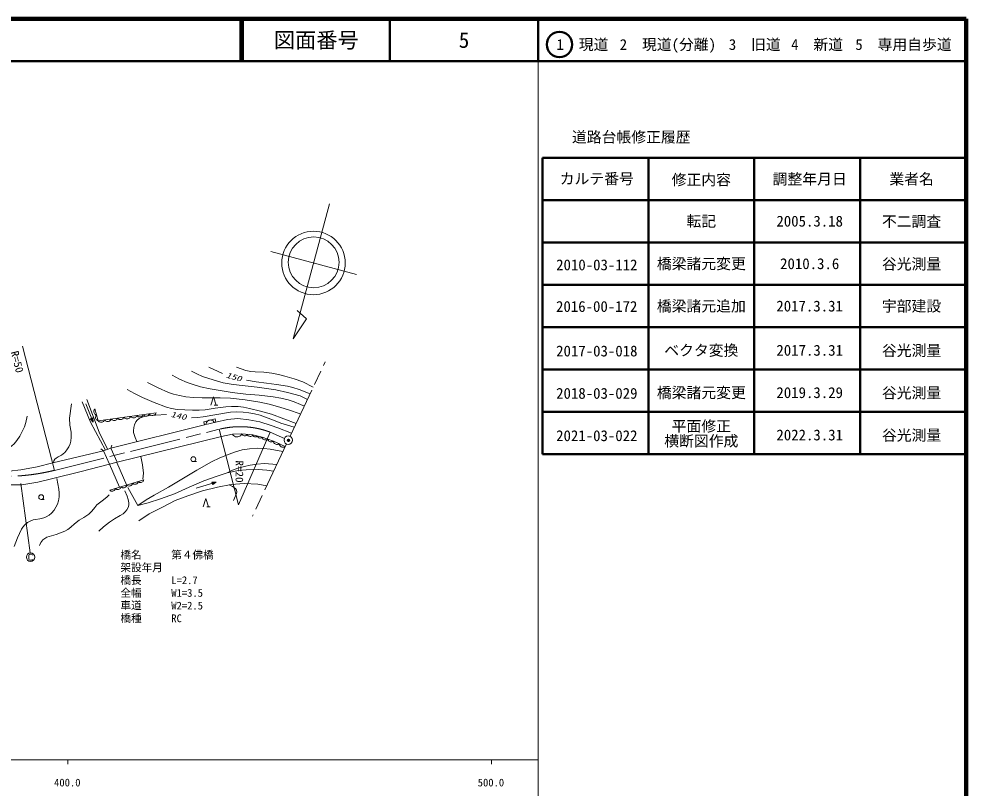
# Model space of a CAD drawing. Units: millimetres, scale not verified. Extents: x 40000 to 680000, y 20000 to 380000.
# Drawn here: x 456428 to 680000, y 198357 to 380000 of the extents above; entities that cross this region are included whole.
import ezdxf
from ezdxf.enums import TextEntityAlignment as Align

# ---------------------------------------------------------------- set-up
doc = ezdxf.new("R2010")
doc.units = ezdxf.units.MM
doc.header["$LTSCALE"] = 1000
doc.header["$PDMODE"] = 32
doc.header["$PDSIZE"] = 500
doc.linetypes.add('CHAIN', pattern=[18.5, 12, -1.5, 3.5, -1.5])
for name, color, linetype, lineweight in [('M-BGD', 7, 'Continuous', 13), ('M-BGD-EXST', 7, 'Continuous', 13), ('M-BMK', 2, 'CHAIN', 13), ('M-BMK-SRVR', 3, 'Continuous', 13), ('M-STR-HTXT', 7, 'Continuous', 13), ('M-STR-STR1', 1, 'Continuous', 13), ('M-TTL', 2, 'Continuous', 140), ('M-TTL-BAND', 7, 'Continuous', 13), ('M-TTL-FRAM', 2, 'Continuous', 50), ('M-TTL-LINE', 7, 'Continuous', 50)]:
    doc.layers.add(name, color=color, linetype=linetype, lineweight=lineweight)
doc.layers.add('M-OTRS', color=6, linetype='Continuous')
doc.layers.add('M-TTL-TXT', color=7, linetype='Continuous')
doc.styles.add('ＭＳ ゴシック', font='')
doc.styles.get('ＭＳ ゴシック').set_extended_font_data('MS Gothic')

msp = doc.modelspace()

# ---------------------------------------------------------------- linework, layer by layer
at = {"layer": 'M-BGD'}
for p, q in [((501246, 297744), (504443, 296252)), ((501747, 288776), (502347, 290776)), ((502347, 290776), (502947, 288776)), ((471360, 289579), (473281, 284801)), ((472191, 289122), (473934, 284763)), ((475350, 282436), (472493, 290121)), ((502547, 288776), (503347, 288776)), ((474128, 287526), (474090, 287329)), ((474090, 287329), (474110, 287147)), ((474110, 287147), (474159, 286974)), ((474183, 287666), (474128, 287526)), ((474159, 286974), (474236, 286809)), ((474245, 287777), (474183, 287666)), ((474236, 286809), (474372, 286660)), ((474365, 287904), (474245, 287777)), ((474365, 287904), (475153, 285096)), ((474372, 286660), (474491, 286569)), ((474491, 286569), (474602, 286506)), ((474600, 286238), (474550, 286107)), ((474658, 286342), (474600, 286238)), ((474602, 286506), (474770, 286460)), ((474770, 286460), (474658, 286342)), ((475153, 285096), (488799, 286968)), ((484122, 286085), (484199, 286186)), ((484199, 286186), (484268, 286347)), ((484268, 286347), (484377, 286210)), ((484377, 286210), (484479, 286134)), ((485335, 286069), (485502, 286183)), ((485502, 286183), (485608, 286288)), ((485608, 286288), (485685, 286390)), ((485685, 286390), (485754, 286551)), ((485754, 286551), (485863, 286414)), ((485863, 286414), (485965, 286337)), ((485965, 286337), (486096, 286265)), ((486096, 286265), (486287, 286200)), ((486287, 286200), (486469, 286195)), ((486469, 286195), (486647, 286219)), ((486647, 286219), (486822, 286273)), ((486822, 286273), (486988, 286387)), ((486988, 286387), (487094, 286492)), ((487094, 286492), (487171, 286594)), ((487171, 286594), (487240, 286755)), ((487240, 286755), (487357, 286609)), ((487357, 286609), (487465, 286527)), ((487465, 286527), (487605, 286449)), ((487605, 286449), (487808, 286380)), ((487808, 286380), (488003, 286375)), ((488003, 286375), (488193, 286401)), ((488193, 286401), (488379, 286459)), ((488379, 286459), (488556, 286580)), ((488556, 286580), (488670, 286692)), ((488670, 286692), (488752, 286800)), ((488752, 286800), (488825, 286972)), ((473860, 285810), (473266, 285573)), ((473266, 285573), (473934, 284763)), ((473281, 284801), (476830, 278177)), ((473819, 285751), (473336, 285558)), ((473336, 285558), (473890, 284874)), ((473778, 285691), (473407, 285543)), ((473407, 285543), (473845, 284986)), ((473737, 285632), (473477, 285528)), ((473477, 285528), (473801, 285097)), ((473697, 285573), (473548, 285513)), ((473548, 285513), (473756, 285209)), ((473656, 285513), (473619, 285498)), ((473619, 285498), (473697, 285357)), ((473697, 285357), (473656, 285513)), ((473756, 285209), (473697, 285573)), ((473801, 285097), (473737, 285632)), ((473845, 284986), (473778, 285691)), ((473890, 284874), (473819, 285751)), ((473934, 284763), (473860, 285810)), ((474550, 286107), (474514, 285923)), ((474514, 285923), (474533, 285754)), ((474533, 285754), (474578, 285592)), ((474578, 285592), (474650, 285438)), ((474650, 285438), (474777, 285299)), ((474777, 285299), (474888, 285214)), ((474888, 285214), (474991, 285155)), ((474991, 285155), (475149, 285112)), ((475153, 285096), (475263, 284960)), ((475263, 284960), (475364, 284883)), ((475364, 284883), (475495, 284810)), ((475495, 284810), (475686, 284746)), ((475686, 284746), (475868, 284740)), ((475868, 284740), (476047, 284765)), ((476047, 284765), (476221, 284819)), ((476221, 284819), (476387, 284933)), ((476387, 284933), (476494, 285038)), ((476494, 285038), (476571, 285139)), ((476571, 285139), (476639, 285300)), ((476639, 285300), (476756, 285155)), ((476756, 285155), (476864, 285073)), ((476864, 285073), (477004, 284995)), ((477004, 284995), (477207, 284926)), ((477207, 284926), (477402, 284920)), ((477402, 284920), (477592, 284947)), ((477592, 284947), (477778, 285004)), ((477778, 285004), (477955, 285126)), ((477955, 285126), (478069, 285238)), ((478069, 285238), (478151, 285346)), ((478085, 278643), (500253, 284111)), ((478151, 285346), (478224, 285518)), ((478224, 285518), (478334, 285381)), ((478334, 285381), (478435, 285304)), ((478435, 285304), (478567, 285232)), ((478567, 285232), (478757, 285167)), ((478757, 285167), (478939, 285162)), ((478939, 285162), (479118, 285186)), ((479118, 285186), (479292, 285240)), ((479292, 285240), (479458, 285354)), ((479458, 285354), (479565, 285459)), ((479565, 285459), (479642, 285561)), ((479642, 285561), (479711, 285722)), ((479711, 285722), (479820, 285585)), ((479820, 285585), (479921, 285508)), ((479921, 285508), (480053, 285435)), ((480053, 285435), (480243, 285371)), ((480243, 285371), (480426, 285366)), ((480426, 285366), (480604, 285390)), ((480604, 285390), (480778, 285444)), ((480778, 285444), (480944, 285558)), ((480944, 285558), (481051, 285663)), ((481051, 285663), (481128, 285765)), ((481128, 285765), (481197, 285925)), ((481197, 285925), (481313, 285780)), ((481313, 285780), (481422, 285698)), ((481422, 285698), (481561, 285620)), ((481561, 285620), (481765, 285551)), ((481765, 285551), (481959, 285546)), ((481959, 285546), (482150, 285572)), ((482150, 285572), (482335, 285630)), ((482335, 285630), (482513, 285751)), ((482513, 285751), (482626, 285863)), ((482626, 285863), (482708, 285971)), ((482708, 285971), (482782, 286143)), ((482782, 286143), (482891, 286007)), ((482891, 286007), (482993, 285930)), ((482993, 285930), (483124, 285857)), ((483124, 285857), (483314, 285792)), ((483314, 285792), (483497, 285787)), ((483497, 285787), (483675, 285811)), ((483675, 285811), (483849, 285865)), ((483849, 285865), (484015, 285979)), ((484015, 285979), (484122, 286085)), ((484479, 286134), (484610, 286061)), ((484610, 286061), (484800, 285996)), ((484800, 285996), (484983, 285991)), ((484983, 285991), (485161, 286015)), ((485161, 286015), (485335, 286069)), ((500056, 284850), (502766, 285540)), ((500253, 284111), (500056, 284850)), ((502913, 284752), (500253, 284111)), ((500633, 284449), (500611, 284197)), ((500703, 284672), (500633, 284449)), ((500850, 284913), (500703, 284672)), ((501017, 285077), (500850, 284913)), ((501231, 285211), (501017, 285077)), ((501542, 285285), (501231, 285211)), ((501794, 285264), (501542, 285285)), ((502017, 285194), (501794, 285264)), ((502258, 285046), (502017, 285194)), ((502422, 284880), (502258, 285046)), ((502556, 284665), (502422, 284880)), ((502766, 285540), (502913, 284752)), ((502913, 284752), (505647, 285392)), ((505647, 285392), (508110, 285638)), ((508110, 285638), (510721, 285343)), ((510721, 285343), (513283, 284850)), ((513283, 284850), (515943, 284013)), ((515943, 284013), (517519, 283421)), ((477322, 278360), (475350, 282436)), ((506829, 281944), (504218, 281352)), ((506829, 281944), (509046, 281993)), ((506829, 281944), (506966, 281727)), ((506966, 281727), (507101, 281598)), ((508773, 281635), (508902, 281770)), ((508902, 281770), (509029, 281992)), ((509046, 281993), (511608, 281747)), ((509046, 281993), (509111, 281856)), ((509111, 281856), (509182, 281771)), ((509182, 281771), (509278, 281683)), ((510165, 281676), (510250, 281747)), ((510250, 281747), (510340, 281868)), ((510340, 281868), (510405, 281732)), ((510405, 281732), (510476, 281646)), ((511544, 281622), (511634, 281744)), ((511608, 281747), (513825, 281254)), ((511608, 281747), (511648, 281625)), ((517519, 283421), (520762, 282142)), ((504218, 281352), (479587, 275293)), ((507101, 281598), (507280, 281469)), ((507280, 281469), (507547, 281343)), ((507547, 281343), (507812, 281305)), ((507812, 281305), (508076, 281311)), ((508076, 281311), (508339, 281361)), ((508339, 281361), (508600, 281499)), ((508600, 281499), (508773, 281635)), ((509278, 281683), (509425, 281591)), ((509425, 281591), (509578, 281550)), ((509578, 281550), (509733, 281535)), ((509733, 281535), (509891, 281546)), ((509891, 281546), (510054, 281609)), ((510054, 281609), (510165, 281676)), ((510476, 281646), (510572, 281559)), ((510572, 281559), (510719, 281466)), ((510719, 281466), (510872, 281425)), ((510872, 281425), (511028, 281411)), ((511028, 281411), (511185, 281421)), ((511185, 281421), (511348, 281484)), ((511348, 281484), (511459, 281552)), ((511459, 281552), (511544, 281622)), ((511648, 281625), (511699, 281546)), ((511699, 281546), (511770, 281463)), ((511770, 281463), (511885, 281370)), ((511885, 281370), (512009, 281319)), ((512009, 281319), (512138, 281291)), ((512138, 281291), (512271, 281284)), ((512271, 281284), (512414, 281319)), ((512414, 281319), (512515, 281365)), ((512515, 281365), (512593, 281415)), ((512593, 281415), (512682, 281508)), ((512682, 281508), (512726, 281375)), ((512726, 281375), (512781, 281289)), ((512781, 281289), (512859, 281198)), ((512859, 281198), (512984, 281097)), ((512984, 281097), (513119, 281042)), ((513119, 281042), (513260, 281011)), ((513260, 281011), (513405, 281003)), ((513405, 281003), (513562, 281042)), ((513562, 281042), (513671, 281091)), ((513671, 281091), (513757, 281146)), ((513757, 281146), (513853, 281248)), ((513825, 281254), (516485, 280318)), ((513825, 281254), (513857, 281094)), ((513857, 281094), (513909, 280987)), ((513909, 280987), (513987, 280870)), ((513987, 280870), (514117, 280735)), ((514117, 280735), (514266, 280653)), ((514266, 280653), (514425, 280598)), ((514425, 280598), (514593, 280568)), ((514593, 280568), (514779, 280592)), ((514779, 280592), (514912, 280634)), ((514912, 280634), (515020, 280685)), ((515020, 280685), (515145, 280789)), ((515145, 280789), (515178, 280629)), ((515178, 280629), (515229, 280522)), ((515229, 280522), (515307, 280406)), ((515307, 280406), (515438, 280271)), ((515438, 280271), (515587, 280189)), ((515587, 280189), (515745, 280133)), ((515745, 280133), (515913, 280103)), ((515913, 280103), (516100, 280127)), ((516100, 280127), (516233, 280169)), ((516233, 280169), (516340, 280220)), ((516340, 280220), (516466, 280325)), ((516485, 280318), (519306, 279054)), ((516485, 280318), (516506, 280144)), ((516506, 280144), (516551, 280025)), ((516551, 280025), (516624, 279894)), ((516624, 279894), (516751, 279738)), ((516751, 279738), (516903, 279637)), ((516903, 279637), (517067, 279564)), ((517067, 279564), (517244, 279518)), ((517244, 279518), (517445, 279526)), ((517445, 279526), (517591, 279559)), ((517591, 279559), (517710, 279605)), ((517710, 279605), (517854, 279705)), ((517854, 279705), (517876, 279519)), ((517876, 279519), (517924, 279393)), ((464451, 275195), (476361, 278003)), ((475770, 278446), (476361, 278003)), ((476361, 278003), (478085, 278643)), ((478085, 278643), (478381, 279333)), ((517924, 279393), (518002, 279253)), ((518002, 279253), (518138, 279086)), ((518138, 279086), (518300, 278979)), ((518300, 278979), (518475, 278900)), ((518475, 278900), (518664, 278851)), ((518664, 278851), (518878, 278860)), ((518878, 278860), (519034, 278895)), ((519034, 278895), (519161, 278944)), ((519161, 278944), (519314, 279051)), ((460707, 274209), (464451, 275195)), ((479587, 275293), (471114, 273126)), ((481927, 269825), (479549, 275283)), ((497589, 275465), (498339, 275465)), ((454106, 273224), (456864, 273520)), ((456864, 273520), (460707, 274209)), ((471114, 273126), (464414, 271451)), ((480203, 269431), (477782, 274831)), ((503231, 272055), (505606, 272821)), ((505606, 272821), (508287, 273319)), ((508287, 273319), (511888, 273663)), ((511888, 273663), (514913, 273472)), ((514913, 273472), (516522, 273165)), ((460916, 270613), (457096, 269973)), ((464414, 271451), (460916, 270613)), ((477863, 268692), (485893, 271155)), ((484460, 270481), (484516, 270586)), ((484516, 270586), (484555, 270745)), ((484555, 270745), (484676, 270635)), ((484676, 270635), (484781, 270580)), ((484781, 270580), (484913, 270532)), ((484913, 270532), (485098, 270501)), ((485098, 270501), (485267, 270524)), ((485267, 270524), (485428, 270573)), ((485428, 270573), (485580, 270649)), ((485580, 270649), (485716, 270779)), ((485716, 270779), (485798, 270892)), ((485798, 270892), (485854, 270997)), ((485854, 270997), (485893, 271155)), ((496643, 269412), (500090, 270944)), ((498256, 269174), (503020, 270603)), ((500090, 270944), (503231, 272055)), ((503020, 270603), (501971, 270623)), ((501971, 270623), (502155, 270010)), ((502905, 270569), (502026, 270577)), ((502026, 270577), (502176, 270079)), ((502791, 270534), (502082, 270531)), ((502082, 270531), (502197, 270147)), ((502155, 270010), (503020, 270603)), ((502176, 270079), (502905, 270569)), ((502197, 270147), (502791, 270534)), ((457096, 269973), (453795, 269973)), ((477863, 268692), (477984, 268583)), ((477984, 268583), (478089, 268527)), ((478089, 268527), (478221, 268480)), ((478221, 268480), (478406, 268448)), ((478406, 268448), (478575, 268471)), ((478575, 268471), (478735, 268520)), ((478735, 268520), (478888, 268596)), ((478888, 268596), (479024, 268726)), ((479024, 268726), (479106, 268839)), ((479106, 268839), (479162, 268944)), ((479162, 268944), (479201, 269102)), ((479201, 269102), (479322, 268993)), ((479322, 268993), (479427, 268938)), ((479427, 268938), (479559, 268890)), ((479559, 268890), (479744, 268859)), ((479744, 268859), (479913, 268882)), ((479913, 268882), (480074, 268931)), ((480074, 268931), (480226, 269007)), ((480226, 269007), (480362, 269136)), ((480362, 269136), (480445, 269250)), ((480445, 269250), (480500, 269355)), ((480500, 269355), (480540, 269513)), ((480540, 269513), (480661, 269404)), ((480661, 269404), (480766, 269348)), ((480766, 269348), (480898, 269301)), ((480898, 269301), (481083, 269270)), ((481083, 269270), (481252, 269292)), ((481252, 269292), (481412, 269341)), ((481412, 269341), (481565, 269417)), ((481565, 269417), (481701, 269547)), ((481701, 269547), (481783, 269660)), ((481783, 269660), (481839, 269765)), ((481839, 269765), (481878, 269924)), ((481878, 269924), (481999, 269814)), ((481999, 269814), (482104, 269759)), ((482104, 269759), (482236, 269711)), ((482126, 269335), (484463, 265083)), ((482236, 269711), (482421, 269680)), ((482421, 269680), (482590, 269703)), ((482590, 269703), (482751, 269752)), ((482751, 269752), (482903, 269828)), ((482903, 269828), (483039, 269958)), ((483039, 269958), (483122, 270071)), ((483122, 270071), (483177, 270176)), ((483177, 270176), (483216, 270334)), ((483216, 270334), (483338, 270225)), ((483338, 270225), (483443, 270169)), ((483443, 270169), (483574, 270122)), ((483574, 270122), (483760, 270091)), ((483760, 270091), (483929, 270113)), ((483929, 270113), (484089, 270163)), ((484089, 270163), (484242, 270239)), ((484242, 270239), (484378, 270368)), ((484378, 270368), (484460, 270481)), ((493157, 267880), (496643, 269412)), ((496260, 267382), (499745, 268569)), ((499745, 268569), (503269, 269412)), ((502676, 270500), (502137, 270485)), ((502137, 270485), (502218, 270216)), ((502561, 270465), (502193, 270439)), ((502193, 270439), (502239, 270285)), ((502218, 270216), (502676, 270500)), ((502239, 270285), (502561, 270465)), ((502407, 270420), (502248, 270393)), ((502248, 270393), (502260, 270354)), ((502260, 270354), (502407, 270420)), ((503269, 269412), (506487, 270025)), ((506487, 270025), (509628, 270254)), ((509628, 270254), (512845, 270101)), ((512845, 270101), (514910, 269720)), ((461664, 266508), (462414, 266508)), ((486914, 265735), (489825, 266654)), ((489825, 266654), (493157, 267880)), ((490438, 264777), (493272, 266233)), ((493272, 266233), (496260, 267382)), ((499943, 264744), (500543, 266744)), ((500543, 266744), (501143, 264744)), ((484463, 265083), (486914, 265735)), ((487144, 263130), (490438, 264777)), ((500743, 264744), (501543, 264744)), ((484692, 261483), (487144, 263130))]:
    msp.add_line(p, q, dxfattribs=at)
for points in [[(507785, 297792), (508895, 297334), (510006, 296986), (511187, 296757), (512214, 296653), (514212, 296553), (516109, 296354), (517667, 296053), (519212, 295643), (521390, 294999), (523468, 294275), (525886, 293004)], [(492576, 295855), (494362, 294953), (496175, 294151), (497556, 293641), (499281, 293126), (501557, 292638), (503925, 292238), (506781, 291799), (509958, 291418), (513147, 291146), (516461, 290751), (518215, 290439), (519968, 290024), (521428, 289554), (522914, 288960), (523798, 288578)], [(497178, 296823), (498417, 296169), (499795, 295568), (502268, 294754), (504621, 294085), (506502, 293734), (508424, 293479), (512656, 293000), (517064, 292390), (519849, 291750), (522792, 290962), (524517, 290103)], [(486764, 294111), (489273, 292868), (491745, 291759), (492942, 291364), (494304, 291032), (495845, 290774), (497636, 290591), (499655, 290491), (501713, 290491), (503965, 290528), (506364, 290454), (509844, 290012), (513324, 289467), (515503, 288984), (518000, 288319), (520281, 287621), (522545, 286823), (522907, 286690)], [(510152, 294651), (512447, 294267), (514828, 293974), (517247, 293703), (519818, 293296), (521055, 292992), (522574, 292487), (525144, 291432)], [(481969, 292513), (483715, 291534), (485564, 290613), (488325, 289443), (491267, 288317), (492433, 288010), (493815, 287777), (495566, 287649), (497378, 287618), (498981, 287615), (500384, 287712), (502753, 288099), (505273, 288398), (506594, 288472), (508193, 288450), (509456, 288289), (510830, 288006), (513416, 287401), (516055, 286659), (521847, 284442)], [(464586, 275221), (464682, 275617), (464888, 276011), (465178, 276282), (465711, 276606), (466459, 277008), (467223, 277591), (467739, 278212), (468191, 278936), (468507, 279670), (468651, 280261), (468749, 281260), (468733, 282375), (468452, 284052), (468328, 285752), (468800, 289074)], [(422883, 280355), (424194, 280177), (425561, 279881), (434853, 277500), (436972, 276925), (439070, 276475), (441058, 276242), (442892, 276127), (444831, 276095), (446829, 276174), (448278, 276304), (450007, 276577), (450983, 276815), (451833, 277148), (453322, 278096), (454782, 279155), (455279, 279628), (455907, 280405), (456623, 281495), (457294, 282723), (457719, 283696), (458053, 284713), (458386, 286216)], [(484294, 280210), (483858, 281179), (483475, 282316), (483434, 282736), (483512, 283537), (483681, 284135), (484036, 284864), (484342, 285247), (484812, 285617), (485543, 285966), (486237, 286167), (487432, 286350), (488624, 286422), (491279, 286565)], [(497180, 285826), (498558, 285859), (499952, 286003), (503112, 286609), (506374, 287116), (507737, 287185), (509338, 287152), (510732, 287007), (512019, 286773), (513376, 286419), (514649, 285975), (516496, 285204), (518281, 284566), (521427, 283552)], [(484463, 265083), (486472, 266397), (488374, 267520), (491734, 269408), (495298, 271534), (498405, 273420), (501878, 275405), (503883, 276345), (506047, 277238), (507551, 277798), (509134, 278248), (510815, 278476), (512810, 278627), (514197, 278570), (515753, 278388), (518722, 277815)], [(485225, 276680), (485573, 274711), (485801, 272751), (485650, 271298)], [(505606, 272821), (506861, 273446), (508086, 273926), (509636, 274332), (511028, 274597), (512615, 274837), (514411, 274994), (517284, 274760)], [(455306, 255393), (456108, 257437), (457020, 259462), (457344, 259965), (457857, 260545), (458484, 261051), (459206, 261473), (459764, 261694), (460372, 261821), (461368, 261923), (462320, 262141), (462873, 262383), (463561, 262814), (464076, 263240), (464743, 263992), (465174, 264673), (465511, 265436), (465739, 266203), (465892, 267101), (465936, 268104), (465878, 268929), (465342, 271442)], [(475273, 259032), (476423, 260066), (477837, 261181), (478994, 261946), (480323, 262692), (481004, 263114), (481542, 263578), (481907, 264056), (482183, 264610), (482335, 265195), (482354, 265704), (482208, 266493), (481960, 267264), (481440, 268531)], [(506020, 269936), (506826, 269569), (507587, 269075), (507781, 268710), (507837, 268323), (507762, 267938), (507516, 267369), (507061, 266257)], [(461243, 255623), (461629, 256351), (462101, 256983), (462511, 257312), (463042, 257585), (465203, 258264), (467268, 259042), (467966, 259436), (468683, 259979), (469572, 260791), (470652, 261629), (471743, 262256), (472929, 263075), (473633, 263789), (474317, 264647), (474843, 265245), (475421, 265724), (476414, 266407), (477245, 267115), (477752, 267611)]]:
    msp.add_lwpolyline(points, dxfattribs=at)
for centre in [(497589, 276035), (461664, 267078)]:
    msp.add_circle(centre, 570, dxfattribs=at)
at = {"layer": 'M-BGD-EXST'}
for p, q in [((456896, 270318), (459087, 253928)), ((458863, 253479), (458743, 253319)), ((458743, 253319), (458743, 252439)), ((459023, 253599), (458863, 253479)), ((459383, 253599), (459023, 253599)), ((459543, 253479), (459383, 253599)), ((459623, 253359), (459543, 253479)), ((458743, 252439), (458863, 252279)), ((458863, 252279), (459023, 252159)), ((459023, 252159), (459383, 252159)), ((459383, 252159), (459543, 252239)), ((459543, 252239), (459623, 252359))]:
    msp.add_line(p, q, dxfattribs=at)
msp.add_circle((459183, 252879), 1000, dxfattribs=at)
at = {"layer": 'M-BMK'}
for p, q in [((520429, 281437), (528706, 298982)), ((464823, 273395), (503697, 283080)), ((519087, 280936), (515769, 282398)), ((519576, 279628), (511538, 262561))]:
    msp.add_line(p, q, dxfattribs=at)
for centre, radius, start, end in [((508658, 263705), 20000, 69.17249, 104.36029), ((452928, 321960), 50000, 252.46977, 283.76247)]:
    msp.add_arc(centre, radius, start, end, dxfattribs=at)
at = {"layer": 'M-BMK-SRVR'}
for p, q in [((529748, 336368), (521199, 304464)), ((536137, 319644), (515853, 325080)), ((524334, 309185), (522092, 311180)), ((521199, 304464), (524334, 309185))]:
    msp.add_line(p, q, dxfattribs=at)
for centre, radius in [((525954, 322373), 7500), ((526003, 322523), 6000), ((520002, 280532), 1000), ((520002, 280532), 40)]:
    msp.add_circle(centre, radius, dxfattribs=at)
at = {"layer": 'M-OTRS'}
msp.add_point((520060, 280490), dxfattribs=at)
at = {"layer": 'M-STR-HTXT'}
for p, q in [((457237, 302722), (464823, 273395)), ((503697, 283080), (508267, 265211)), ((508267, 265211), (515769, 282398))]:
    msp.add_line(p, q, dxfattribs=at)
msp.add_point((520060, 280490), dxfattribs=at)
at = {"layer": 'M-STR-STR1'}
for p, q in [((476361, 278003), (477782, 274831)), ((478085, 278643), (479587, 275293))]:
    msp.add_line(p, q, dxfattribs=at)
at = {"layer": 'M-TTL'}
for p, q in [((680000, 380000), (40000, 380000)), ((680000, 20000), (680000, 380000))]:
    msp.add_line(p, q, dxfattribs=at)
at = {"layer": 'M-TTL-BAND'}
for p, q in [((579000, 20000), (579000, 370000)), ((40000, 205000), (579000, 205000)), ((468000, 205000), (468000, 204000)), ((568000, 205000), (568000, 204000))]:
    msp.add_line(p, q, dxfattribs=at)
at = {"layer": 'M-TTL-FRAM'}
for p, q in [((580000, 347197), (680000, 347197)), ((580000, 347197), (580000, 277197)), ((580000, 277197), (680000, 277197))]:
    msp.add_line(p, q, dxfattribs=at)
at = {"layer": 'M-TTL-LINE'}
for p, q in [((508747, 380000), (508747, 370000)), ((509247, 380000), (509247, 370000)), ((543997, 380000), (543997, 370000)), ((579000, 380000), (579000, 370000)), ((40000, 370000), (680000, 370000)), ((605000, 347197), (605000, 277197)), ((630000, 347197), (630000, 277197)), ((655000, 347197), (655000, 277197)), ((580000, 337197), (680000, 337197)), ((580000, 327197), (680000, 327197)), ((580000, 317197), (680000, 317197)), ((580000, 307197), (680000, 307197)), ((580000, 297197), (680000, 297197)), ((580000, 287197), (680000, 287197))]:
    msp.add_line(p, q, dxfattribs=at)
msp.add_circle((584031, 373958), 3000, dxfattribs=at)

# ---------------------------------------------------------------- texts
at = {"layer": 'M-BGD', "style": 'ＭＳ ゴシック', "oblique": 15, "width": 1.4}
for s, rotation, p in [('150', 344.6, (505087, 294943)), ('140', 348.4, (492078, 285640))]:
    msp.add_text(s, height=1320, rotation=rotation, dxfattribs=at).set_placement(p, align=Align.BOTTOM_LEFT)
at = {"layer": 'M-STR-HTXT', "style": 'ＭＳ ゴシック', "width": 1.05}
for s, rotation, p in [('R=50', 284.5, (453954, 301191)), ('R=20', 269.5, (507052, 275752))]:
    msp.add_text(s, height=1833, rotation=rotation, dxfattribs=at).set_placement(p, align=Align.BOTTOM_LEFT)
at = {"layer": 'M-STR-HTXT', "style": 'ＭＳ ゴシック'}
for s, p in [('橋名', (480389, 251984)), ('第４佛橋', (492389, 251984)), ('架設年月', (480389, 248984)), ('橋長', (480389, 245984)), ('L=2.7', (492389, 245984)), ('全幅', (480389, 242984)), ('W1=3.5', (492389, 242984)), ('車道', (480389, 240044)), ('W2=2.5', (492389, 239984)), ('橋種', (480389, 236984)), ('RC', (492389, 236984))]:
    msp.add_text(s, height=1833, dxfattribs=at).set_placement(p, align=Align.BOTTOM_LEFT)
at = {"layer": 'M-TTL-BAND', "style": 'ＭＳ ゴシック'}
for s, p in [('400.0', (467844, 198195)), ('500.0', (567844, 198195))]:
    msp.add_text(s, height=1833, dxfattribs=at).set_placement(p, align=Align.BOTTOM_CENTER)
at = {"layer": 'M-TTL-TXT', "style": 'ＭＳ ゴシック'}
for s, height, p in [('図面番号', 3666, (526622, 375000)), ('5', 3666, (561497, 375000)), ('1\u3000現道', 2566, (589448, 373958)), ('2\u3000現道(分離)', 2566, (609619, 373958)), ('3\u3000旧道', 2566, (630121, 373958)), ('4\u3000新道', 2566, (644824, 373958)), ('5\u3000専用自歩道', 2566, (665228, 373958)), ('道路台帳修正履歴', 2566, (600968, 352113)), ('カルテ番号', 2566, (592839, 342277)), ('修正内容', 2566, (617509, 342023)), ('調整年月日', 2566, (643089, 342197)), ('業者名', 2566, (667134, 342197)), ('転記', 2566, (617509, 332245)), ('2005.3.18', 2566, (643089, 332245)), ('不二調査', 2566, (667134, 332189)), ('2010-03-112', 2566, (592839, 321920)), ('橋梁諸元変更', 2566, (617509, 322196)), ('2010.3.6', 2566, (643089, 322196)), ('谷光測量', 2566, (667134, 322139)), ('2017-03-018', 2566, (592839, 301577)), ('ベクタ変換', 2566, (617509, 301749)), ('2017.3.31', 2566, (643089, 301749)), ('谷光測量', 2566, (667134, 301692)), ('橋梁諸元変更', 2566, (617509, 291749)), ('2019.3.29', 2566, (643089, 291749)), ('谷光測量', 2566, (667134, 291692)), ('2018-03-029', 2566, (592839, 291577)), ('平面修正', 2566, (617509, 283825)), ('2021-03-022', 2566, (592839, 281577)), ('横断図作成', 2566, (617509, 280339)), ('2022.3.31', 2566, (643089, 281749)), ('谷光測量', 2566, (667134, 281692))]:
    msp.add_text(s, height=height, dxfattribs=at).set_placement(p, align=Align.MIDDLE_CENTER)
for s, p in [('2016-00-172', (583214, 310044)), ('橋梁諸元追加', (607009, 310138)), ('2017.3.31', (635214, 310138))]:
    msp.add_text(s, height=2566, dxfattribs=at).set_placement(p, align=Align.BOTTOM_LEFT)
msp.add_text('宇部建設', height=2566, dxfattribs=at).set_placement((667134, 310138), align=Align.BOTTOM_CENTER)

doc.saveas('drawing.dxf')
